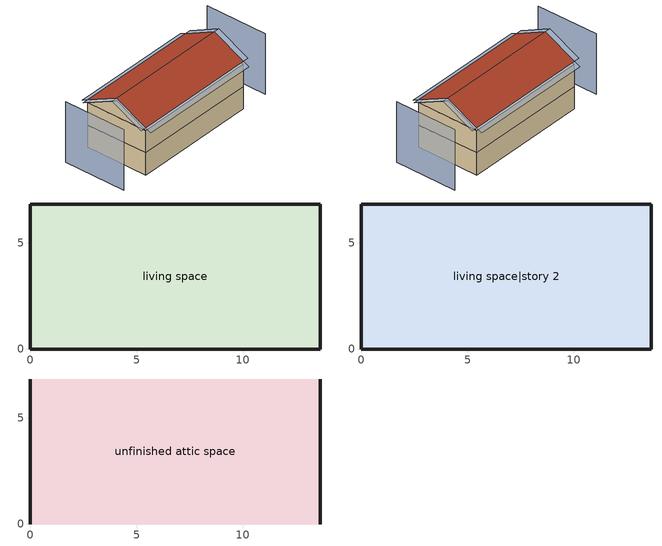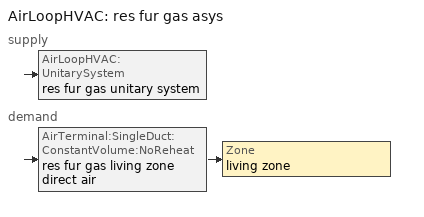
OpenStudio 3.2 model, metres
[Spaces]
living space
 floor foundation: 0,0 0,6.82 13.63,6.82 13.63,0 z0
 wall outside: 0,6.82 0,0 13.63,0 13.63,6.82 0,6.82 z0:2.44
living space|story 2
 floor to living space: 0,0 0,6.82 13.63,6.82 13.63,0 z2.44
 wall outside: 0,6.82 0,0 13.63,0 13.63,6.82 0,6.82 z2.44:4.88
unfinished attic space
 floor to living space|story 2: 0,6.82 13.63,6.82 13.63,0 0,0 z4.88
 wall outside: 0,3.41,6.58 0,6.82,4.88 0,0,4.88; 13.63,3.41,6.58 13.63,0,4.88 13.63,6.82,4.88
 roof outside: 13.63,3.41,6.89 0,3.41,6.89 0,0,5.18 13.63,0,5.18; 0,3.41,6.89 13.63,3.41,6.89 13.63,6.82,5.18 0,6.82,5.18
shading: -3.05,6.82 -3.05,0 / 16.68,0 16.68,6.82 z0:6.58; -0.61,6.82,5.18 -0.61,3.41,6.89 0,3.41,6.89 0,6.82,5.18; 14.24,3.41,6.89 14.24,6.82,5.18 13.63,6.82,5.18 13.63,3.41,6.89; 13.63,7.43,4.88 0,7.43,4.88 0,6.82,5.18 13.63,6.82,5.18; 14.24,0,5.18 14.24,3.41,6.89 13.63,3.41,6.89 13.63,0,5.18; -0.61,3.41,6.89 -0.61,0,5.18 0,0,5.18 0,3.41,6.89; 0,-0.61,4.88 13.63,-0.61,4.88 13.63,0,5.18 0,0,5.18
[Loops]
AirLoopHVAC 'res fur gas asys'
 supply: AirLoopHVAC:UnitarySystem 'res fur gas unitary system'
 demand: AirTerminal:SingleDuct:ConstantVolume:NoReheat 'res fur gas living zone direct air' > Zone 'living zone'
[Site]
Denver Intl Ap_CO_USA: Latitude {deg}=39.83; Longitude {deg}=-104.65; Time Zone {hr}=-7; Elevation {m}=1650
[ClimateZones]
Climate Zone Institution Name 1=Building America; Climate Zone Document Year 1=0; Climate Zone Value 1=Cold
[Site:WaterMainsTemperature]
Calculation Method=Correlation; Annual Average Outdoor Air Temperature {C}=10.8753; Maximum Difference In Monthly Average Outdoor Air Temperatures {deltaC}=23.1524
[Site:GroundTemperature:Deep]
10.8753, 10.8753, 10.8753, 10.8753, 10.8753, 10.8753, 10.8753, 10.8753, 10.8753, 10.8753, 10.8753, 10.8753
[Building]
Building 1: North Axis {deg}=180; Standards Number of Stories=2; Standards Number of Above Ground Stories=2; Standards Building Type=singlefamilydetached; Standards Number of Living Units=1
[ThermalZone] Use Ideal Air Loads=No
living zone; unfinished attic zone
[Sizing:Zone] Zone Cooling Design Supply Air Temperature Input Method=SupplyAirTemperature; Zone Cooling Design Supply Air Temperature {C}=14; Zone Cooling Design Supply Air Temperature Difference {deltaC}=11.11; Zone Heating Design Supply Air Temperature Input Method=SupplyAirTemperature; Zone Heating Design Supply Air Temperature {C}=40; Zone Heating Design Supply Air Temperature Difference {deltaC}=11.11; Zone Cooling Design Supply Air Humidity Ratio {kg-H2O/kg-air}=0.0085; Zone Heating Design Supply Air Humidity Ratio {kg-H2O/kg-air}=0.008; Cooling Design Air Flow Method=DesignDay; Heating Design Air Flow Method=DesignDay; Account for Dedicated Outdoor Air System=No; Dedicated Outdoor Air System Control Strategy=NeutralSupplyAir; Dedicated Outdoor Air Low Setpoint Temperature for Design {C}=autosize; Dedicated Outdoor Air High Setpoint Temperature for Design {C}=autosize
living zone; unfinished attic zone
[Zone equipment]
living zone: res fur gas living zone direct air
[Space]
Name | Space Type | Thermal Zone | Building Unit
living space; living space|story 2 | Space Type 1 | living zone | unit 1
unfinished attic space | Space Type 2 | unfinished attic zone
[SpaceType]
Name | Standards Space Type
Space Type 1 | living
Space Type 2 | unfinished attic
[BuildingUnit]
unit 1: Building Unit Type=Residential
[External:File]
8760.csv: File=8760.csv
[People:Definition] Number of People Calculation Method=People; Number of People {people}=1.32; Fraction Radiant=0.319734; Sensible Heat Fraction=0.573; Carbon Dioxide Generation Rate {m3/s-W}=0; Enable ASHRAE 55 Comfort Warnings=No; Mean Radiant Temperature Calculation Type=ZoneAveraged
res occupants|living space; res occupants|living space|story 2
[People] Number of People Schedule=occupants; Activity Level Schedule=res occupants activity schedule; Multiplier=1
Name | People Definition | Space or SpaceType
res occupants|living space | res occupants|living space | living space
res occupants|living space|story 2 | res occupants|living space|story 2 | living space|story 2
[Coil:Heating:Gas]
res fur gas heating coil: Availability Schedule=Always On Discrete; Gas Burner Efficiency=0.78; Nominal Capacity {W}=AutoSize; Parasitic Electric Load {W}=76; Parasitic Gas Load {W}=0; Fuel Type=NaturalGas
[Fan:OnOff]
res fur gas htg supply fan: Availability Schedule=Always On Discrete; Fan Total Efficiency=0.75; Pressure Rise {Pa}=794.58; Maximum Flow Rate {m3/s}=autosize; Motor Efficiency=1; Motor In Airstream Fraction=1; Fan Power Ratio Function of Speed Ratio Curve=Fan On Off Power Curve; Fan Efficiency Ratio Function of Speed Ratio Curve=Fan On Off Efficiency Curve
[AirLoopHVAC:UnitarySystem]
res fur gas unitary system: Control Type=Load; Controlling Zone or Thermostat Location=living zone; Dehumidification Control Type=None; Availability Schedule=Always On Discrete; Supply Fan=res fur gas htg supply fan; Fan Placement=BlowThrough; Supply Air Fan Operating Mode Schedule=Always Off Discrete; Heating Coil=res fur gas heating coil; DX Heating Coil Sizing Ratio=1; Use DOAS DX Cooling Coil=No; DOAS DX Cooling Coil Leaving Minimum Air Temperature {C}=2; Latent Load Control=SensibleOnlyLoadControl; Supply Air Flow Rate During Cooling Operation {m3/s}=0; Supply Air Flow Rate During Heating Operation {m3/s}=Autosize; Supply Air Flow Rate When No Cooling or Heating is Required {m3/s}=0; Maximum Supply Air Temperature {C}=48.8889; Maximum Outdoor Dry-Bulb Temperature for Supplemental Heater Operation {C}=21; Maximum Cycling Rate {cycles/hr}=2.5; Heat Pump Time Constant {s}=60; Fraction of On-Cycle Power Use=0.01; Heat Pump Fan Delay Time {s}=60; Ancilliary On-Cycle Electric Power {W}=0; Ancilliary Off-Cycle Electric Power {W}=0
[AirLoopHVAC]
res fur gas asys: Availability Schedule=Always On Discrete; Design Supply Air Flow Rate {m3/s}=autosize; Design Return Air Flow Fraction of Supply Air Flow=1
[Sizing:System]
res fur gas asys: Type of Load to Size On=Sensible; Design Outdoor Air Flow Rate {m3/s}=Autosize; Central Heating Maximum System Air Flow Ratio=0.3; Preheat Design Temperature {C}=7; Preheat Design Humidity Ratio {kg-H2O/kg-Air}=0.008; Precool Design Temperature {C}=12.8; Precool Design Humidity Ratio {kg-H2O/kg-Air}=0.008; Central Cooling Design Supply Air Temperature {C}=12.8; Central Heating Design Supply Air Temperature {C}=16.7; Sizing Option=NonCoincident; 100% Outdoor Air in Cooling=Yes; 100% Outdoor Air in Heating=Yes; Central Cooling Design Supply Air Humidity Ratio {kg-H2O/kg-Air}=0.0085; Central Heating Design Supply Air Humidity Ratio {kg-H2O/kg-Air}=0.008; Cooling Design Air Flow Method=DesignDay; Cooling Design Air Flow Rate {m3/s}=0; Heating Design Air Flow Method=DesignDay; Heating Design Air Flow Rate {m3/s}=0; System Outdoor Air Method=ZoneSum; Zone Maximum Outdoor Air Fraction=1; Cooling Supply Air Flow Rate Per Floor Area {m3/s-m2}=0.00996765; Cooling Fraction of Autosized Cooling Supply Air Flow Rate=1; Cooling Supply Air Flow Rate Per Unit Cooling Capacity {m3/s-W}=3.94755e-05; Heating Supply Air Flow Rate Per Floor Area {m3/s-m2}=0.00996765; Heating Fraction of Autosized Heating Supply Air Flow Rate=1; Heating Fraction of Autosized Cooling Supply Air Flow Rate=1; Heating Supply Air Flow Rate Per Unit Heating Capacity {m3/s-W}=3.15882e-05; Cooling Design Capacity Method=CoolingDesignCapacity; Cooling Design Capacity {W}=autosize; Cooling Design Capacity Per Floor Area {W/m2}=234.7; Fraction of Autosized Cooling Design Capacity=1; Heating Design Capacity Method=HeatingDesignCapacity; Heating Design Capacity {W}=autosize; Heating Design Capacity Per Floor Area {W/m2}=157; Fraction of Autosized Heating Design Capacity=1; Central Cooling Capacity Control Method=OnOff
[AirTerminal:SingleDuct:ConstantVolume:NoReheat]
res fur gas living zone direct air: Availability Schedule=Always On Discrete; Maximum Air Flow Rate {m3/s}=AutoSize
[Schedule:File]
occupants: External File=8760.csv; Column Number=1; Rows to Skip at Top=1; Number of Hours of Data=8760; Minutes per Item=60
[Schedule:Constant]
Name | Value
res occupants activity schedule | 112.539
Always On Discrete | 1
Always Off Discrete | 0
[Curve:Exponent]
Fan On Off Power Curve: Coefficient1 Constant=1; Coefficient2 Constant=0; Coefficient3 Constant=0; Minimum Value of x=0; Maximum Value of x=1
[Curve:Cubic]
Fan On Off Efficiency Curve: Coefficient1 Constant=1; Coefficient2 x=0; Coefficient3 x**2=0; Coefficient4 x**3=0; Minimum Value of x=0; Maximum Value of x=1
